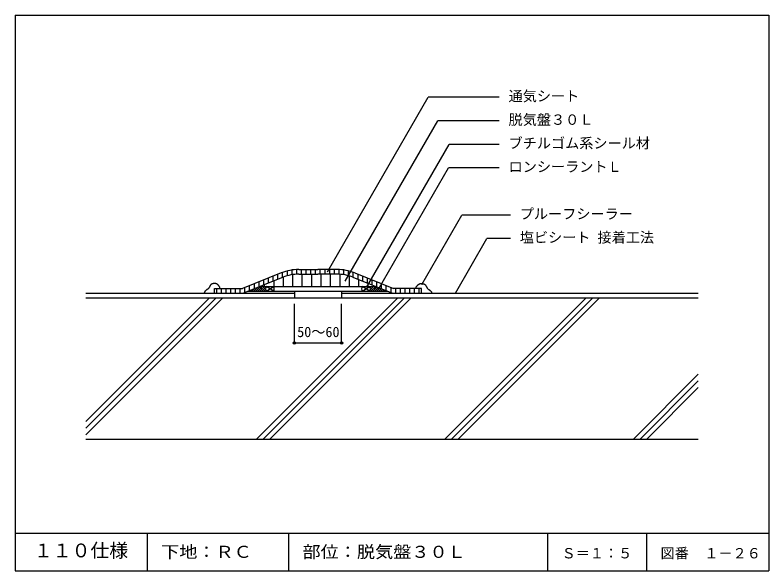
# Model space of a CAD drawing. Units: millimetres, scale not verified. Extents: x -405 to 395, y -614 to 616.
# Drawn here: x -405 to 395, y 26 to 616 of the extents above; entities that cross this region are included whole.
import ezdxf
from ezdxf.enums import TextEntityAlignment as Align

# ---------------------------------------------------------------- set-up
doc = ezdxf.new("R2010")
doc.units = ezdxf.units.MM
doc.header["$LTSCALE"] = 5
doc.header["$PDMODE"] = 32
doc.header["$PDSIZE"] = 2.5
for name, color, linetype in [('2-2_in line', 7, 'Continuous'), ('2-3', 3, 'Continuous'), ('2-4_out line', 2, 'Continuous'), ('2-8_drain他', 4, 'Continuous'), ('2-A_moji', 7, 'Continuous'), ('2-B_dim', 7, 'Continuous'), ('2-D_ハッチ他', 4, 'Continuous'), ('2-E_con他', 4, 'Continuous'), ('F-2', 7, 'Continuous'), ('F-5', 6, 'Continuous'), ('F-7', 1, 'Continuous'), ('F-A', 7, 'Continuous')]:
    doc.layers.add(name, color=color, linetype=linetype)
doc.styles.add('HG丸ｺﾞｼｯｸM-PRO', font='')
doc.styles.add('ＭＳ ゴシック', font='')
doc.styles.get('HG丸ｺﾞｼｯｸM-PRO').set_extended_font_data('HG丸ｺﾞｼｯｸM-PRO')
doc.styles.get('ＭＳ ゴシック').set_extended_font_data('MS Gothic')

msp = doc.modelspace()

# ---------------------------------------------------------------- linework, layer by layer
at = {"layer": '2-2_in line'}
msp.add_line((-330.132, 315.516), (319.868, 315.516), dxfattribs=at)
at = {"layer": '2-3'}
for p, q in [((-63.299, 345.516), (-83.669, 345.516)), ((-122.61, 341.94), (-163.669, 325.516)), ((-44.729, 341.94), (-3.669, 325.516)), ((-330.132, 165.516), (319.868, 165.516))]:
    msp.add_line(p, q, dxfattribs=at)
for points in [[(-193.669, 320.516), (-193.669, 325.516), (-163.669, 325.516)], [(26.331, 320.516), (26.331, 325.516), (-3.669, 325.516)]]:
    msp.add_lwpolyline(points, dxfattribs=at)
for centre, start, end in [((-104.04, 295.516), 90, 111.80141), ((-63.299, 295.516), 68.19859, 90)]:
    msp.add_arc(centre, 50, start, end, dxfattribs=at)
at = {"layer": '2-4_out line'}
for p, q in [((-330.132, 320.516), (-108.669, 320.516)), ((-58.669, 320.516), (319.868, 320.516))]:
    msp.add_line(p, q, dxfattribs=at)
at = {"layer": '2-8_drain他'}
for p, q in [((-116.189, 338.845), (-116.189, 344.018)), ((-111.189, 339.945), (-111.189, 345.002)), ((-106.189, 340.465), (-106.189, 345.47)), ((-101.189, 340.516), (-101.189, 345.516)), ((-96.189, 340.516), (-96.189, 345.516)), ((-91.189, 340.516), (-91.189, 345.516)), ((-86.189, 340.516), (-86.189, 345.516)), ((-81.189, 340.516), (-81.189, 345.516)), ((-76.189, 340.516), (-76.189, 345.516)), ((-71.189, 340.516), (-71.189, 345.516)), ((-66.189, 340.516), (-66.189, 345.516)), ((-61.189, 340.467), (-61.189, 345.472)), ((-56.189, 339.951), (-56.189, 345.008)), ((-51.189, 338.856), (-51.189, 344.028)), ((-136.189, 331.123), (-136.189, 336.508)), ((-131.189, 333.123), (-131.189, 338.508)), ((-126.189, 335.123), (-126.189, 340.508)), ((-121.189, 337.123), (-121.189, 342.483)), ((-120.291, 327.516), (-120.291, 337.479)), ((-110.291, 327.516), (-110.291, 340.08)), ((-100.291, 327.516), (-100.291, 340.516)), ((-90.291, 327.516), (-90.291, 340.516)), ((-80.291, 327.516), (-80.291, 340.516)), ((-70.291, 327.516), (-70.291, 340.516)), ((-60.291, 327.516), (-60.291, 340.416)), ((-50.291, 327.516), (-50.291, 338.595)), ((-46.189, 337.139), (-46.189, 342.498)), ((-41.189, 335.139), (-41.189, 340.524)), ((-36.189, 333.139), (-36.189, 338.524)), ((-31.189, 331.139), (-31.189, 336.524)), ((-156.189, 323.123), (-156.189, 328.508)), ((-151.189, 325.123), (-151.189, 330.508)), ((-146.189, 327.123), (-146.189, 332.508)), ((-141.189, 329.123), (-141.189, 334.508)), ((-140.291, 327.516), (-140.291, 329.482)), ((-130.291, 327.516), (-130.291, 333.482)), ((-40.291, 327.516), (-40.291, 334.78)), ((-30.291, 327.516), (-30.291, 330.78)), ((-26.189, 329.139), (-26.189, 334.524)), ((-21.189, 327.139), (-21.189, 332.524)), ((-16.189, 325.139), (-16.189, 330.524)), ((-11.189, 323.139), (-11.189, 328.524)), ((-191.189, 320.516), (-191.189, 325.516)), ((-186.189, 320.516), (-186.189, 325.516)), ((-181.189, 320.516), (-181.189, 325.516)), ((-176.189, 320.516), (-176.189, 325.516)), ((-171.189, 320.516), (-171.189, 325.516)), ((-166.189, 320.516), (-166.189, 325.516)), ((-161.189, 321.123), (-161.189, 326.508)), ((-6.189, 321.139), (-6.189, 326.524)), ((-1.189, 320.516), (-1.189, 325.516)), ((3.811, 320.516), (3.811, 325.516)), ((8.811, 320.516), (8.811, 325.516)), ((13.811, 320.516), (13.811, 325.516)), ((18.811, 320.516), (18.811, 325.516)), ((23.811, 320.516), (23.811, 325.516))]:
    msp.add_line(p, q, dxfattribs=at)
at = {"layer": '2-8_drain他', "color": 3}
msp.add_line((-104.04, 345.516), (-83.669, 345.516), dxfattribs=at)
at = {"layer": '2-8_drain他', "color": 7}
for p, q in [((-120.753, 337.298), (-162.707, 320.516)), ((-104.04, 340.516), (-83.669, 340.516)), ((-63.299, 340.516), (-83.669, 340.516)), ((-46.586, 337.298), (-4.632, 320.516)), ((-143.669, 327.516), (-143.669, 328.131)), ((-157.707, 322.516), (-9.632, 322.516)), ((-108.669, 322.516), (-108.669, 315.516)), ((-58.669, 322.516), (-58.669, 315.516))]:
    msp.add_line(p, q, dxfattribs=at)
for points in [[(-192.067, 330.488), (-192.276, 330.528), (-192.487, 330.561), (-192.61, 330.578), (-192.758, 330.597), (-193.014, 330.624), (-193.271, 330.642), (-193.527, 330.652), (-193.782, 330.65), (-194.036, 330.636), (-194.183, 330.622), (-194.29, 330.608), (-194.474, 330.579), (-194.658, 330.545), (-194.842, 330.507), (-195.026, 330.467), (-195.211, 330.426), (-195.319, 330.403), (-195.441, 330.378), (-195.651, 330.335), (-195.861, 330.288), (-196.068, 330.236), (-196.271, 330.174), (-196.467, 330.098), (-196.578, 330.046), (-196.677, 329.993), (-196.842, 329.89), (-197.001, 329.773), (-197.151, 329.645), (-197.294, 329.508), (-197.43, 329.363), (-197.506, 329.276), (-197.59, 329.173), (-197.728, 328.992), (-197.858, 328.806), (-197.982, 328.615), (-198.099, 328.422), (-198.212, 328.225), (-198.276, 328.111), (-198.343, 327.988)], [(-187.672, 325.516), (-187.691, 325.647), (-187.724, 325.872), (-187.761, 326.095), (-187.806, 326.316), (-187.862, 326.533), (-187.931, 326.744), (-187.978, 326.864), (-188.019, 326.956), (-188.098, 327.112), (-188.185, 327.264), (-188.279, 327.412), (-188.379, 327.558), (-188.484, 327.7), (-188.546, 327.782), (-188.62, 327.876), (-188.751, 328.037), (-188.883, 328.195), (-189.019, 328.35), (-189.156, 328.504), (-189.295, 328.655), (-189.376, 328.743), (-189.462, 328.834), (-189.611, 328.99), (-189.763, 329.143), (-189.918, 329.293), (-190.077, 329.439), (-190.24, 329.581), (-190.338, 329.66), (-190.425, 329.729), (-190.58, 329.843), (-190.739, 329.951), (-190.902, 330.052), (-191.07, 330.145), (-191.241, 330.228), (-191.343, 330.272), (-191.456, 330.317), (-191.656, 330.384), (-191.86, 330.441), (-192.067, 330.488)], [(-145.207, 327.516), (-23.669, 327.516), (-23.669, 328.131)], [(20.333, 325.516), (20.352, 325.647), (20.385, 325.872), (20.422, 326.095), (20.468, 326.316), (20.523, 326.533), (20.592, 326.744), (20.639, 326.864), (20.68, 326.956), (20.759, 327.112), (20.846, 327.264), (20.94, 327.412), (21.04, 327.558), (21.145, 327.7), (21.207, 327.782), (21.281, 327.876), (21.412, 328.037), (21.545, 328.195), (21.68, 328.35), (21.817, 328.504), (21.956, 328.655), (22.037, 328.743), (22.123, 328.834), (22.272, 328.99), (22.424, 329.143), (22.579, 329.293), (22.738, 329.439), (22.901, 329.581), (22.999, 329.66), (23.086, 329.729), (23.241, 329.843), (23.4, 329.951), (23.563, 330.052), (23.731, 330.145), (23.902, 330.228), (24.004, 330.272), (24.117, 330.317), (24.317, 330.384), (24.521, 330.441), (24.728, 330.488)], [(24.728, 330.488), (24.937, 330.528), (25.148, 330.561), (25.271, 330.578), (25.419, 330.597), (25.675, 330.624), (25.932, 330.642), (26.188, 330.652), (26.443, 330.65), (26.697, 330.636), (26.844, 330.622), (26.951, 330.608), (27.135, 330.579), (27.319, 330.545), (27.503, 330.507), (27.687, 330.467), (27.872, 330.426), (27.98, 330.403), (28.102, 330.378), (28.313, 330.335), (28.522, 330.288), (28.729, 330.236), (28.932, 330.174), (29.128, 330.098), (29.239, 330.046), (29.338, 329.993), (29.504, 329.89), (29.662, 329.773), (29.812, 329.645), (29.956, 329.508), (30.091, 329.363), (30.167, 329.276), (30.251, 329.173), (30.389, 328.992), (30.519, 328.806), (30.643, 328.615), (30.76, 328.422), (30.873, 328.225), (30.937, 328.111), (31.004, 327.988)], [(-203.334, 322.642), (-203.497, 322.469), (-203.588, 322.364), (-203.64, 322.302), (-203.726, 322.193), (-203.808, 322.08), (-203.886, 321.965), (-203.959, 321.846), (-204.026, 321.725), (-204.062, 321.653), (-204.109, 321.552), (-204.18, 321.373), (-204.242, 321.19), (-204.296, 321.004), (-204.346, 320.816), (-204.391, 320.626), (-204.417, 320.516)], [(-198.343, 327.988), (-198.457, 327.775), (-198.569, 327.56), (-198.68, 327.345), (-198.791, 327.129), (-198.902, 326.913), (-198.967, 326.788), (-199.056, 326.619), (-199.212, 326.329), (-199.376, 326.045), (-199.551, 325.768), (-199.74, 325.501), (-199.945, 325.248), (-200.073, 325.109), (-200.119, 325.062), (-200.201, 324.983), (-200.285, 324.906), (-200.372, 324.832), (-200.461, 324.761), (-200.552, 324.693), (-200.606, 324.655), (-200.696, 324.596), (-200.854, 324.499), (-201.015, 324.408), (-201.178, 324.319), (-201.341, 324.23), (-201.502, 324.138), (-201.594, 324.082), (-201.686, 324.023), (-201.842, 323.915), (-201.994, 323.803), (-202.144, 323.685), (-202.291, 323.565), (-202.437, 323.443), (-202.522, 323.371), (-202.627, 323.282), (-202.809, 323.127), (-202.988, 322.969), (-203.164, 322.808), (-203.334, 322.642)], [(31.004, 327.988), (31.118, 327.775), (31.23, 327.56), (31.341, 327.345), (31.452, 327.129), (31.563, 326.913), (31.628, 326.788), (31.717, 326.619), (31.873, 326.329), (32.037, 326.045), (32.212, 325.768), (32.401, 325.501), (32.606, 325.248), (32.734, 325.109), (32.78, 325.062), (32.862, 324.983), (32.946, 324.906), (33.033, 324.832), (33.122, 324.761), (33.213, 324.693), (33.267, 324.655), (33.357, 324.596), (33.515, 324.499), (33.676, 324.408), (33.839, 324.319), (34.002, 324.23), (34.163, 324.138), (34.255, 324.082), (34.347, 324.023), (34.503, 323.915), (34.655, 323.803), (34.805, 323.685), (34.952, 323.565), (35.098, 323.443), (35.183, 323.371), (35.289, 323.282), (35.47, 323.127), (35.649, 322.969), (35.825, 322.808), (35.995, 322.642)], [(35.995, 322.642), (36.158, 322.469), (36.249, 322.364), (36.301, 322.302), (36.387, 322.193), (36.469, 322.08), (36.547, 321.965), (36.62, 321.846), (36.687, 321.725), (36.723, 321.653), (36.77, 321.552), (36.841, 321.373), (36.903, 321.19), (36.958, 321.004), (37.007, 320.816), (37.052, 320.626), (37.078, 320.516)]]:
    msp.add_lwpolyline(points, dxfattribs=at)
for centre, radius, start, end in [((-104.04, 295.516), 45, 90, 111.80141), ((-63.299, 295.516), 45, 68.19859, 90), ((-134.257, 325.016), 5.071, 150.46461, 209.53539), ((-135.082, 325.016), 5.071, 330.46461, 29.53539), ((-32.257, 325.016), 5.071, 150.46461, 209.53539), ((-33.082, 325.016), 5.071, 330.46461, 29.53539)]:
    msp.add_arc(centre, radius, start, end, dxfattribs=at)
at = {"layer": '2-A_moji'}
for p, q in [((-73.706, 343.201), (33.164, 528.305)), ((108.594, 528.305), (33.164, 528.305)), ((-54.795, 333.265), (43.377, 503.305)), ((108.594, 503.305), (43.377, 503.305)), ((-32.14, 326.474), (55.52, 478.305)), ((108.594, 478.305), (55.52, 478.305)), ((-19.468, 324.699), (54.782, 453.305)), ((108.594, 453.305), (54.782, 453.305)), ((26.625, 329.721), (69.109, 403.305)), ((120.462, 403.305), (69.109, 403.305)), ((62.261, 320.516), (95.625, 378.305)), ((120.462, 378.305), (95.625, 378.305))]:
    msp.add_line(p, q, dxfattribs=at)
at = {"layer": '2-B_dim'}
for p, q in [((-108.669, 267.524), (-108.669, 309.053)), ((-58.669, 267.524), (-58.669, 309.053)), ((-108.669, 267.524), (-58.669, 267.524))]:
    msp.add_line(p, q, dxfattribs=at)
for p in [(-108.669, 267.524), (-58.669, 267.524)]:
    msp.add_point(p, dxfattribs=at)
at = {"layer": '2-D_ハッチ他'}
for p, q in [((-156.711, 322.516), (-156.996, 322.801)), ((-154.59, 322.516), (-155.48, 323.407)), ((-152.468, 322.516), (-153.965, 324.013)), ((-150.347, 322.516), (-152.45, 324.619)), ((-148.226, 322.516), (-150.935, 325.225)), ((-146.105, 322.516), (-149.419, 325.831)), ((-143.983, 322.516), (-147.904, 326.437)), ((-141.862, 322.516), (-146.389, 327.043)), ((-139.741, 322.516), (-144.874, 327.649)), ((-139.254, 324.151), (-142.619, 327.516)), ((-139.187, 326.205), (-140.498, 327.516)), ((-130.669, 322.516), (-138.669, 327.516)), ((-138.669, 322.516), (-130.669, 327.516)), ((-36.669, 322.516), (-28.669, 327.516)), ((-28.669, 322.516), (-36.669, 327.516)), ((-28.152, 326.205), (-26.841, 327.516)), ((-28.085, 324.151), (-24.72, 327.516)), ((-27.598, 322.516), (-22.465, 327.649)), ((-25.477, 322.516), (-20.95, 327.043)), ((-23.356, 322.516), (-19.435, 326.437)), ((-21.234, 322.516), (-17.92, 325.831)), ((-19.113, 322.516), (-16.404, 325.225)), ((-16.992, 322.516), (-14.889, 324.619)), ((-14.87, 322.516), (-13.374, 324.013)), ((-12.749, 322.516), (-11.859, 323.407)), ((-10.628, 322.516), (-10.343, 322.801))]:
    msp.add_line(p, q, dxfattribs=at)
at = {"layer": '2-E_con他'}
for p, q in [((-330.132, 184.346), (-198.961, 315.516)), ((-330.132, 170.204), (-184.819, 315.516)), ((-330.132, 177.275), (-191.89, 315.516)), ((-148.961, 165.516), (1.039, 315.516)), ((-141.89, 165.516), (8.11, 315.516)), ((-134.819, 165.516), (15.181, 315.516)), ((51.039, 165.516), (201.039, 315.516)), ((58.11, 165.516), (208.11, 315.516)), ((65.181, 165.516), (215.181, 315.516)), ((251.039, 165.516), (319.868, 234.346)), ((258.11, 165.516), (319.868, 227.275)), ((265.181, 165.516), (319.868, 220.204))]:
    msp.add_line(p, q, dxfattribs=at)
at = {"layer": 'F-2'}
for p, q in [((-115.132, 65.577), (-115.132, 25.577)), ((159.868, 65.577), (159.868, 25.577)), ((264.868, 65.577), (264.868, 25.577))]:
    msp.add_line(p, q, dxfattribs=at)
at = {"layer": 'F-5'}
for p, q in [((-405.132, 65.577), (394.868, 65.577)), ((-265.132, 65.577), (-265.132, 25.577))]:
    msp.add_line(p, q, dxfattribs=at)
at = {"layer": 'F-7'}
for p, q in [((-405.132, 615.577), (394.868, 615.577)), ((-405.132, 615.577), (-405.132, 25.577)), ((394.868, 615.577), (394.868, 25.577)), ((-405.132, 25.577), (394.868, 25.577))]:
    msp.add_line(p, q, dxfattribs=at)

# ---------------------------------------------------------------- texts
at = {"layer": '2-A_moji', "style": 'ＭＳ ゴシック'}
for s, p in [('通気シート', (118.594, 520.805)), ('脱気盤３０Ｌ', (118.594, 495.805)), ('ブチルゴム系シール材', (118.594, 470.805)), ('ロンシーラントＬ', (118.594, 445.805)), ('プルーフシーラー', (130.462, 395.805)), ('塩ビシート 接着工法', (130.462, 370.805))]:
    msp.add_text(s, height=11, dxfattribs=at).set_placement(p, align=Align.BOTTOM_LEFT)
at = {"layer": '2-B_dim', "style": 'ＭＳ ゴシック'}
msp.add_text('50～60', height=11, dxfattribs=at).set_placement((-105.751, 270.464), align=Align.BOTTOM_LEFT)
at = {"layer": 'F-A', "style": 'HG丸ｺﾞｼｯｸM-PRO'}
for s, height, p in [('１１０仕様', 14.66, (-385.132, 35.577)), ('Ｓ＝１：５', 11, (174.868, 35.577)), ('図番', 11, (279.868, 35.577)), ('１－２６', 11, (326.286, 35.577))]:
    msp.add_text(s, height=height, dxfattribs=at).set_placement(p, align=Align.BOTTOM_LEFT)
at = {"layer": 'F-A', "style": 'HG丸ｺﾞｼｯｸM-PRO', "width": 1.1}
for s, p in [('下地：ＲＣ', (-250.132, 35.577)), ('部位：脱気盤３０Ｌ', (-100.132, 35.577))]:
    msp.add_text(s, height=12.83, dxfattribs=at).set_placement(p, align=Align.BOTTOM_LEFT)

doc.saveas('drawing.dxf')
